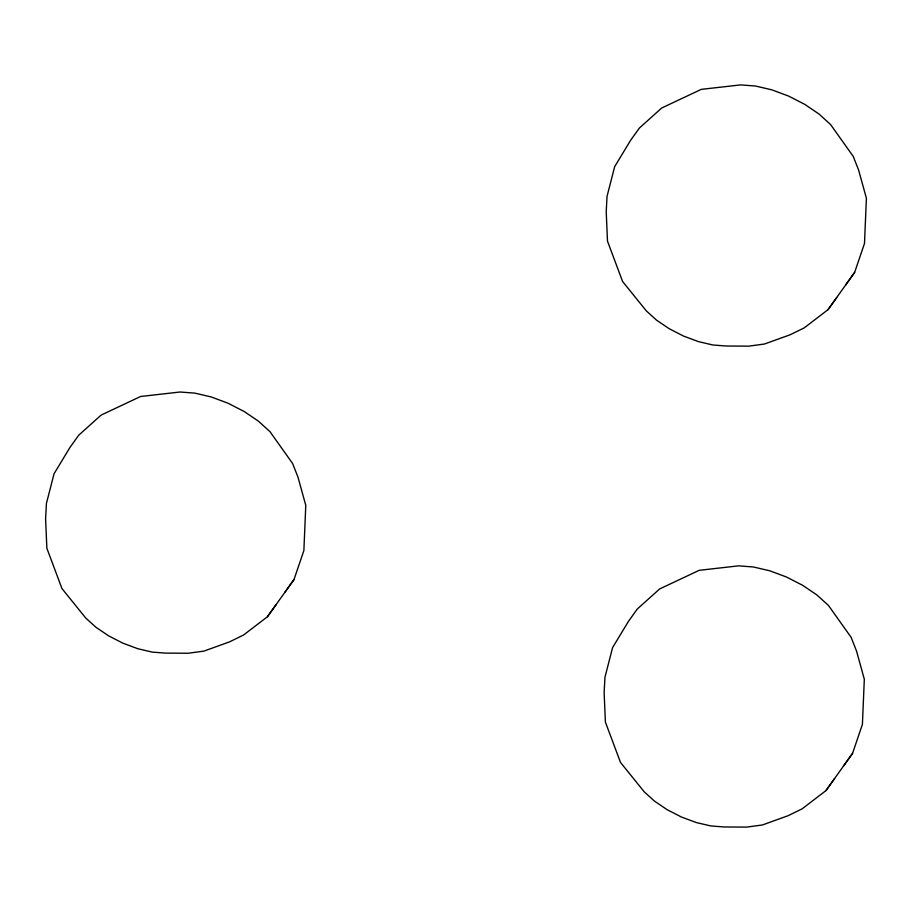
<?xml version="1.0" encoding="UTF-8"?>
<svg xmlns="http://www.w3.org/2000/svg" width="912" height="912" viewBox="0 0 912 912"><rect width="100%" height="100%" fill="white"/><g stroke="black" fill="none" stroke-linecap="round" stroke-linejoin="round"><path stroke-width="1.37" d="M267.421 616.751L294.006 579.542L303.878 550.54L305.782 505.351L297.985 477.158L292.592 463.478L269.952 431.627L258.404 421.15L244.085 411.449L227.989 403.195L211.196 396.948L194.86 393.129L180.097 392.012L140.642 396.481L101.107 415.097L78.797 435.138L69.996 447.404L54.059 473.75L46.421 503.447L45.6 518.951L46.865 548.226L61.948 588.548L85.637 617.914L95.897 627.228L108.608 635.846L122.903 643.177L137.815 648.728L152.327 652.114L165.448 653.106L188.134 653.254L203.866 651.122L229.528 641.877L243.618 634.98L267.421 616.751L276.062 604.702M828.039 309.647L854.624 272.437L864.496 243.436L866.4 198.246L858.602 170.042L853.21 156.374L830.57 124.522L819.022 114.034L804.703 104.333L788.606 96.079L771.814 89.832L755.478 86.024L740.715 84.896L701.26 89.365L661.724 107.992L639.415 128.022L630.614 140.3L614.677 166.634L607.039 196.331L606.218 211.835L607.483 241.11L622.565 281.443L646.255 310.81L656.503 320.112L669.226 328.73L683.521 336.061L698.432 341.612L712.945 344.998L726.055 346.001L748.752 346.15L764.473 344.018L790.145 334.772L804.236 327.875L828.039 309.647L836.68 297.597M825.953 790.601L852.538 753.392L862.41 724.39L864.314 679.201L856.516 651.008L851.124 637.328L828.484 605.477L816.935 594.989L802.617 585.287L786.52 577.034L769.728 570.787L753.392 566.979L738.629 565.85L699.173 570.331L659.638 588.947L637.328 608.977L628.528 621.254L612.59 647.6L604.952 677.285L604.132 692.789L605.397 722.076L620.479 762.398L644.168 791.764L654.428 801.078L667.139 809.685L681.435 817.027L696.346 822.567L710.858 825.953L723.98 826.956L746.666 827.104L762.398 824.972L788.059 815.727L802.15 808.83L825.953 790.601L834.594 778.552M284.966 592.139L294.006 579.542M845.584 285.034L854.624 272.437M843.497 765.989L852.538 753.392"/></g></svg>
